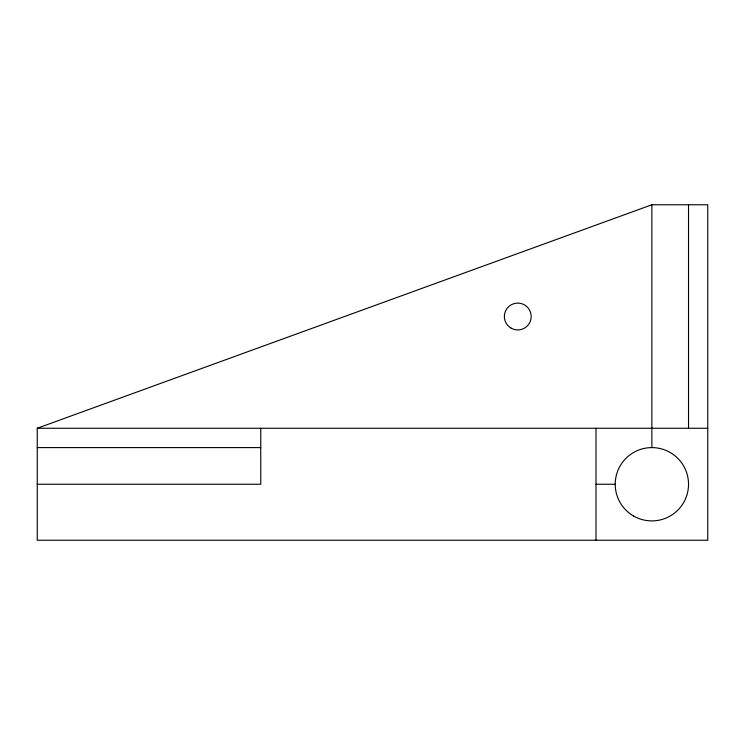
<?xml version="1.0" encoding="UTF-8"?>
<svg xmlns="http://www.w3.org/2000/svg" width="745" height="745" viewBox="0 0 745 745"><rect width="100%" height="100%" fill="white"/><g stroke="black" fill="none" stroke-linecap="round" stroke-linejoin="round"><path stroke-width="1.12" d="M37.25 428.263L651.875 204.763L707.75 204.763L707.75 540.237L37.25 540.237L37.25 428.263L707.75 428.263M37.25 447.596L260.75 447.596M37.25 484.25L260.75 484.25L260.75 428.263M596 484.25L615.221 484.25M688.529 204.763L688.529 428.263M651.875 204.763L651.875 447.596M596 428.263L596 540.237M633.548 515.996A36.654 36.654 0 0 0 688.529 484.25A36.654 36.654 0 0 0 633.548 452.504A36.654 36.654 0 0 0 633.548 515.996M511.07 328.126A13.41 13.41 0 0 0 531.185 316.513A13.41 13.41 0 0 0 511.07 304.901A13.41 13.41 0 0 0 511.07 328.126"/></g></svg>
